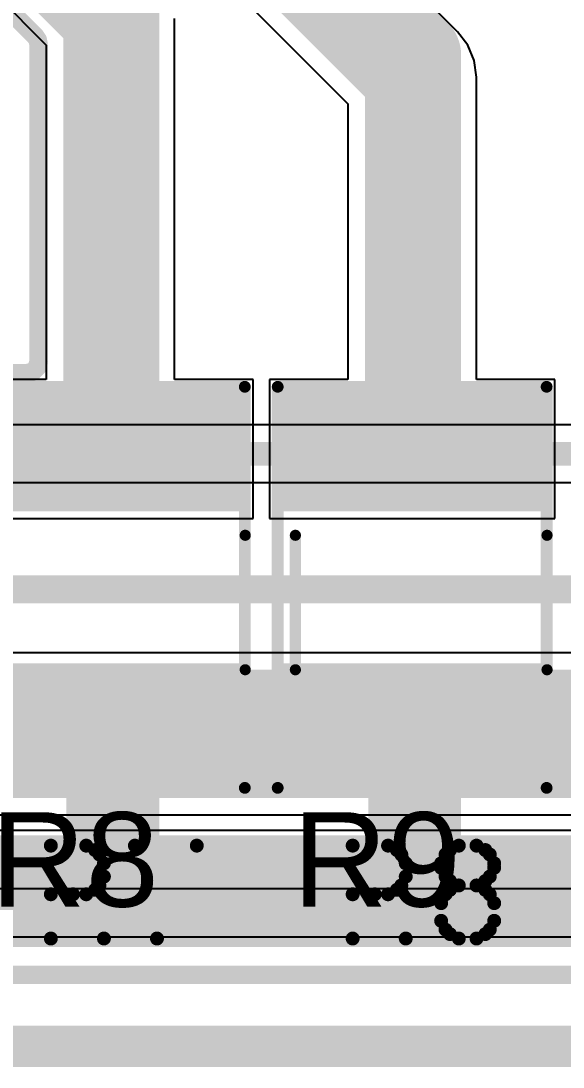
# Model space of a CAD drawing. Header units: inches. Extents: x 0 to 12.4, y -0.6 to 2.2.
# Drawn here: x 1.0546 to 1.2844, y -0.005 to 0.4384 of the extents above; entities that cross this region are included whole.
import ezdxf

# ---------------------------------------------------------------- set-up
doc = ezdxf.new("R2010")
doc.units = ezdxf.units.IN
doc.header["$MEASUREMENT"] = 0
for name, color, linetype in [('Board_Outline', 216, 'Continuous'), ('Bottom Layer', 5, 'Continuous'), ('Bottom Solder', 6, 'Continuous'), ('Dimension', 6, 'Continuous'), ('Mechanical 4', 56, 'Continuous'), ('Multi-Layer', 9, 'Continuous'), ('Pad Holes', 156, 'Continuous'), ('Top Layer', 1, 'Continuous'), ('Top Overlay', 2, 'Continuous'), ('Top Paste', 8, 'Continuous'), ('Top Solder', 216, 'Continuous')]:
    doc.layers.add(name, color=color, linetype=linetype)
doc.styles.add('Arial', font='', dxfattribs={"height": 0.2})
doc.styles.get('Arial').set_extended_font_data('Arial')

# ---------------------------------------------------------------- blocks, each defined once
blk = doc.blocks.new('R___1210_11')
at = {"layer": 'Top Layer'}
for points in [[(-0.0811, 0.05354), (-0.03622, 0.05354), (-0.03622, -0.05354), (-0.0811, -0.05354)], [(0.03622, 0.05354), (0.0811, 0.05354), (0.0811, -0.05354), (0.03622, -0.05354)]]:
    blk.add_hatch(color=1, dxfattribs=at).paths.add_polyline_path(points)
at = {"layer": 'Top Paste'}
for points in [[(-0.0811, 0.05354), (-0.03622, 0.05354), (-0.03622, -0.05354), (-0.0811, -0.05354)], [(0.03622, 0.05354), (0.0811, 0.05354), (0.0811, -0.05354), (0.03622, -0.05354)]]:
    blk.add_hatch(color=8, dxfattribs=at).paths.add_polyline_path(points)
at = {"layer": 'Top Solder'}
for points in [[(-0.0851, 0.05754), (-0.03222, 0.05754), (-0.03222, -0.05754), (-0.0851, -0.05754)], [(0.03222, 0.05754), (0.0851, 0.05754), (0.0851, -0.05754), (0.03222, -0.05754)]]:
    blk.add_hatch(color=216, dxfattribs=at).paths.add_polyline_path(points)
at = {"layer": 'Top Overlay'}
for points in [[(-0.085, -0.057, 0.005, 0.005, 0), (-0.085, 0.057, 0.005, 0.005, 0)], [(0.085, 0.057, 0.005, 0.005, 0), (-0.085, 0.057, 0.005, 0.005, 0)], [(0.085, -0.057, 0.005, 0.005, 0), (0.085, 0.057, 0.005, 0.005, 0)], [(0.085, -0.057, 0.005, 0.005, 0), (-0.085, -0.057, 0.005, 0.005, 0)]]:
    blk.add_lwpolyline(points, format="xyseb", dxfattribs=at)
for points in [[(-0.08625, 0.057, 0.0025, 0.0025, 1), (-0.08375, 0.057, 0.0025, 0.0025, 1)], [(-0.08625, 0.057, 0.0025, 0.0025, 1), (-0.08375, 0.057, 0.0025, 0.0025, 1)], [(0.08375, 0.057, 0.0025, 0.0025, 1), (0.08625, 0.057, 0.0025, 0.0025, 1)], [(0.08375, 0.057, 0.0025, 0.0025, 1), (0.08625, 0.057, 0.0025, 0.0025, 1)], [(-0.08625, -0.057, 0.0025, 0.0025, 1), (-0.08375, -0.057, 0.0025, 0.0025, 1)], [(-0.08625, -0.057, 0.0025, 0.0025, 1), (-0.08375, -0.057, 0.0025, 0.0025, 1)], [(0.08375, -0.057, 0.0025, 0.0025, 1), (0.08625, -0.057, 0.0025, 0.0025, 1)], [(0.08375, -0.057, 0.0025, 0.0025, 1), (0.08625, -0.057, 0.0025, 0.0025, 1)]]:
    blk.add_lwpolyline(points, format="xyseb", close=True, dxfattribs=at)
blk = doc.blocks.new('R___1210_12')
at = {"layer": 'Top Layer'}
for points in [[(-0.0811, 0.05354), (-0.03622, 0.05354), (-0.03622, -0.05354), (-0.0811, -0.05354)], [(0.03622, 0.05354), (0.0811, 0.05354), (0.0811, -0.05354), (0.03622, -0.05354)]]:
    blk.add_hatch(color=1, dxfattribs=at).paths.add_polyline_path(points)
at = {"layer": 'Top Paste'}
for points in [[(-0.0811, 0.05354), (-0.03622, 0.05354), (-0.03622, -0.05354), (-0.0811, -0.05354)], [(0.03622, 0.05354), (0.0811, 0.05354), (0.0811, -0.05354), (0.03622, -0.05354)]]:
    blk.add_hatch(color=8, dxfattribs=at).paths.add_polyline_path(points)
at = {"layer": 'Top Solder'}
for points in [[(-0.0851, 0.05754), (-0.03222, 0.05754), (-0.03222, -0.05754), (-0.0851, -0.05754)], [(0.03222, 0.05754), (0.0851, 0.05754), (0.0851, -0.05754), (0.03222, -0.05754)]]:
    blk.add_hatch(color=216, dxfattribs=at).paths.add_polyline_path(points)
at = {"layer": 'Top Overlay'}
for points in [[(-0.085, -0.057, 0.005, 0.005, 0), (-0.085, 0.057, 0.005, 0.005, 0)], [(0.085, 0.057, 0.005, 0.005, 0), (-0.085, 0.057, 0.005, 0.005, 0)], [(0.085, -0.057, 0.005, 0.005, 0), (0.085, 0.057, 0.005, 0.005, 0)], [(0.085, -0.057, 0.005, 0.005, 0), (-0.085, -0.057, 0.005, 0.005, 0)]]:
    blk.add_lwpolyline(points, format="xyseb", dxfattribs=at)
for points in [[(-0.08625, 0.057, 0.0025, 0.0025, 1), (-0.08375, 0.057, 0.0025, 0.0025, 1)], [(-0.08625, 0.057, 0.0025, 0.0025, 1), (-0.08375, 0.057, 0.0025, 0.0025, 1)], [(0.08375, 0.057, 0.0025, 0.0025, 1), (0.08625, 0.057, 0.0025, 0.0025, 1)], [(0.08375, 0.057, 0.0025, 0.0025, 1), (0.08625, 0.057, 0.0025, 0.0025, 1)], [(-0.08625, -0.057, 0.0025, 0.0025, 1), (-0.08375, -0.057, 0.0025, 0.0025, 1)], [(-0.08625, -0.057, 0.0025, 0.0025, 1), (-0.08375, -0.057, 0.0025, 0.0025, 1)], [(0.08375, -0.057, 0.0025, 0.0025, 1), (0.08625, -0.057, 0.0025, 0.0025, 1)], [(0.08375, -0.057, 0.0025, 0.0025, 1), (0.08625, -0.057, 0.0025, 0.0025, 1)]]:
    blk.add_lwpolyline(points, format="xyseb", close=True, dxfattribs=at)
blk = doc.blocks.new('IR333_A_46')
at = {"layer": 'Bottom Layer'}
blk.add_hatch(color=5, dxfattribs=at).paths.add_polyline_path([(-0.0815, 0.0315), (-0.0185, 0.0315), (-0.0185, -0.0315), (-0.0815, -0.0315)])
h = blk.add_hatch(color=5, dxfattribs=at)
edge = h.paths.add_edge_path()
edge.add_arc((0.05, 0), 0.0315, 0, 360)
at = {"layer": 'Bottom Solder'}
blk.add_hatch(color=6, dxfattribs=at).paths.add_polyline_path([(-0.0855, 0.0355), (-0.0145, 0.0355), (-0.0145, -0.0355), (-0.0855, -0.0355)])
h = blk.add_hatch(color=6, dxfattribs=at)
edge = h.paths.add_edge_path()
edge.add_arc((0.05, 0), 0.0355, 0, 360)
at = {"layer": 'Multi-Layer'}
blk.add_hatch(color=9, dxfattribs=at).paths.add_polyline_path([(-0.0815, 0.0315), (-0.0185, 0.0315), (-0.0185, -0.0315), (-0.0815, -0.0315)])
h = blk.add_hatch(color=9, dxfattribs=at)
edge = h.paths.add_edge_path()
edge.add_arc((0.05, 0), 0.0315, 0, 360)
at = {"layer": 'Pad Holes'}
h = blk.add_hatch(color=7, dxfattribs=at)
edge = h.paths.add_edge_path()
edge.add_arc((-0.05, 0), 0.01772, 0, 360)
h = blk.add_hatch(color=7, dxfattribs=at)
edge = h.paths.add_edge_path()
edge.add_arc((0.05, 0), 0.01772, 0, 360)
at = {"layer": 'Top Layer'}
blk.add_hatch(color=1, dxfattribs=at).paths.add_polyline_path([(-0.0815, 0.0315), (-0.0185, 0.0315), (-0.0185, -0.0315), (-0.0815, -0.0315)])
h = blk.add_hatch(color=1, dxfattribs=at)
edge = h.paths.add_edge_path()
edge.add_arc((0.05, 0), 0.0315, 0, 360)
at = {"layer": 'Top Solder'}
blk.add_hatch(color=216, dxfattribs=at).paths.add_polyline_path([(-0.0855, 0.0355), (-0.0145, 0.0355), (-0.0145, -0.0355), (-0.0855, -0.0355)])
h = blk.add_hatch(color=216, dxfattribs=at)
edge = h.paths.add_edge_path()
edge.add_arc((0.05, 0), 0.0355, 0, 360)
at = {"layer": 'Top Overlay'}
for points in [[(-0.11811, 0, 0.005, 0.005, -0.73505), (0.09707, 0.06729, 0.005, 0.005, 0)], [(0.09707, 0.06729, 0.005, 0.005, 0), (0.09707, -0.06729, 0.005, 0.005, 0)], [(0.09707, -0.06729, 0.005, 0.005, -0.73505), (-0.11811, 0, 0.005, 0.005, 0)], [(-0.05, -0.041, 0.005, 0.005, 0), (-0.05, -0.061, 0.005, 0.005, 0)], [(0.04, -0.044, 0.005, 0.005, 0), (0.06, -0.044, 0.005, 0.005, 0)], [(-0.06, -0.051, 0.005, 0.005, 0), (-0.04, -0.051, 0.005, 0.005, 0)]]:
    blk.add_lwpolyline(points, format="xyseb", dxfattribs=at)
for points in [[(0.09582, 0.06729, 0.0025, 0.0025, 1), (0.09832, 0.06729, 0.0025, 0.0025, 1)], [(0.09582, 0.06729, 0.0025, 0.0025, 1), (0.09832, 0.06729, 0.0025, 0.0025, 1)], [(-0.11936, 0, 0.0025, 0.0025, 1), (-0.11686, 0, 0.0025, 0.0025, 1)], [(-0.11936, 0, 0.0025, 0.0025, 1), (-0.11686, 0, 0.0025, 0.0025, 1)], [(-0.05125, -0.041, 0.0025, 0.0025, 1), (-0.04875, -0.041, 0.0025, 0.0025, 1)], [(0.03875, -0.044, 0.0025, 0.0025, 1), (0.04125, -0.044, 0.0025, 0.0025, 1)], [(0.05875, -0.044, 0.0025, 0.0025, 1), (0.06125, -0.044, 0.0025, 0.0025, 1)], [(-0.06125, -0.051, 0.0025, 0.0025, 1), (-0.05875, -0.051, 0.0025, 0.0025, 1)], [(-0.04125, -0.051, 0.0025, 0.0025, 1), (-0.03875, -0.051, 0.0025, 0.0025, 1)], [(-0.05125, -0.061, 0.0025, 0.0025, 1), (-0.04875, -0.061, 0.0025, 0.0025, 1)], [(0.09582, -0.06729, 0.0025, 0.0025, 1), (0.09832, -0.06729, 0.0025, 0.0025, 1)], [(0.09582, -0.06729, 0.0025, 0.0025, 1), (0.09832, -0.06729, 0.0025, 0.0025, 1)]]:
    blk.add_lwpolyline(points, format="xyseb", close=True, dxfattribs=at)

msp = doc.modelspace()

# ---------------------------------------------------------------- hatches: boundary and pattern name
at = {"layer": 'Top Layer'}
msp.add_hatch(color=1, dxfattribs=at).paths.add_polyline_path([(0.929, 0.109), (1.53356, 0.109), (1.53356, 0.16341), (0.929, 0.16341)])

# ---------------------------------------------------------------- linework, layer by layer
at = {"layer": 'Board_Outline'}
msp.add_lwpolyline([(0, 0, 0.01, 0.01, 0), (1.69291, 0, 0.01, 0.01, 0)], format="xyseb", dxfattribs=at)
at = {"layer": 'Bottom Layer'}
for p, q in [((1.58387, 0.26718), (0.78187, 0.26718)), ((0.78187, 0.24271), (1.58894, 0.24271)), ((1.51893, 0.09524), (0.727, 0.09524)), ((0.727, 0.07076), (1.524, 0.07076)), ((1.73791, 0.05), (0.71903, 0.05))]:
    msp.add_line(p, q, dxfattribs=at)
for points in [[(0.7675, 0.25494, 0.01, 0.01, 0), (1.58894, 0.25494, 0.01, 0.01, 0)], [(0.69, 0.083, 0.01, 0.01, 0), (1.524, 0.083, 0.01, 0.01, 0)]]:
    msp.add_lwpolyline(points, format="xyseb", dxfattribs=at)
at = {"layer": 'Dimension'}
for points in [[(0.93612, 0.60106, 0.03937, 0.03937, 0), (1.0936, 0.44358, 0.03937, 0.03937, 0)], [(0.92695, 0.56566, 0.00787, 0.00787, 0), (1.06065, 0.43195, 0.00787, 0.00787, 0)], [(1.18218, 0.46326, 0.03937, 0.03937, 0), (1.22155, 0.42389, 0.03937, 0.03937, 0)], [(1.0936, 0.2551, 0.03937, 0.03937, 0), (1.0936, 0.44358, 0.03937, 0.03937, 0)], [(1.22155, 0.2551, 0.03937, 0.03937, 0), (1.22155, 0.42389, 0.03937, 0.03937, 0)], [(1.06065, 0.43195, 0.00787, 0.00787, 0), (1.06171, 0.43037, 0.00787, 0.00787, 0)], [(1.06171, 0.43037, 0.00787, 0.00787, 0), (1.06208, 0.4285, 0.00787, 0.00787, 0)], [(1.06208, 0.29395, 0.00787, 0.00787, 0), (1.06208, 0.4285, 0.00787, 0.00787, 0)], [(1.06143, 0.29151, 0.00787, 0.00787, 0), (1.06208, 0.29395, 0.00787, 0.00787, 0)], [(1.04958, 0.28907, 0.00787, 0.00787, 0), (1.0572, 0.28907, 0.00787, 0.00787, 0)], [(1.0572, 0.28907, 0.00787, 0.00787, 0), (1.05964, 0.28973, 0.00787, 0.00787, 0)], [(1.05964, 0.28973, 0.00787, 0.00787, 0), (1.06143, 0.29151, 0.00787, 0.00787, 0)], [(1.03454, 0.19752, 0.01181, 0.01181, 0), (1.52667, 0.19752, 0.01181, 0.01181, 0)], [(1.0936, 0.06956, 0.03937, 0.03937, 0), (1.0936, 0.13994, 0.03937, 0.03937, 0)], [(1.22155, 0.07941, 0.03937, 0.03937, 0), (1.22155, 0.13994, 0.03937, 0.03937, 0)], [(1.22155, 0.07941, 0.03937, 0.03937, 0), (1.23139, 0.06956, 0.03937, 0.03937, 0)], [(1.0247, 0.06956, 0.04724, 0.04724, 0), (1.0936, 0.06956, 0.04724, 0.04724, 0)], [(1.0936, 0.06956, 0.04724, 0.04724, 0), (1.23139, 0.06956, 0.04724, 0.04724, 0)], [(1.23139, 0.06956, 0.04724, 0.04724, 0), (1.35934, 0.06956, 0.04724, 0.04724, 0)], [(1.02787, 0.03411, 0.00787, 0.00787, 0), (1.4595, 0.03411, 0.00787, 0.00787, 0)], [(0.04862, 0.00856, 0.00787, 0.00787, 0), (1.69524, 0.00856, 0.00787, 0.00787, 0)]]:
    msp.add_lwpolyline(points, format="xyseb", dxfattribs=at)
for points in [[(1.08375, 0.44358, 0.01969, 0.01969, 1), (1.10344, 0.44358, 0.01969, 0.01969, 1)], [(1.08375, 0.44358, 0.01969, 0.01969, 1), (1.10344, 0.44358, 0.01969, 0.01969, 1)], [(1.21171, 0.42389, 0.01969, 0.01969, 1), (1.23139, 0.42389, 0.01969, 0.01969, 1)], [(1.21171, 0.42389, 0.01969, 0.01969, 1), (1.23139, 0.42389, 0.01969, 0.01969, 1)], [(1.05868, 0.43195, 0.00394, 0.00394, 1), (1.06262, 0.43195, 0.00394, 0.00394, 1)], [(1.05868, 0.43195, 0.00394, 0.00394, 1), (1.06262, 0.43195, 0.00394, 0.00394, 1)], [(1.05974, 0.43037, 0.00394, 0.00394, 1), (1.06368, 0.43037, 0.00394, 0.00394, 1)], [(1.05974, 0.43037, 0.00394, 0.00394, 1), (1.06368, 0.43037, 0.00394, 0.00394, 1)], [(1.06011, 0.4285, 0.00394, 0.00394, 1), (1.06405, 0.4285, 0.00394, 0.00394, 1)], [(1.06011, 0.4285, 0.00394, 0.00394, 1), (1.06405, 0.4285, 0.00394, 0.00394, 1)], [(1.06011, 0.29395, 0.00394, 0.00394, 1), (1.06405, 0.29395, 0.00394, 0.00394, 1)], [(1.06011, 0.29395, 0.00394, 0.00394, 1), (1.06405, 0.29395, 0.00394, 0.00394, 1)], [(1.05523, 0.28907, 0.00394, 0.00394, 1), (1.05917, 0.28907, 0.00394, 0.00394, 1)], [(1.05523, 0.28907, 0.00394, 0.00394, 1), (1.05917, 0.28907, 0.00394, 0.00394, 1)], [(1.05767, 0.28973, 0.00394, 0.00394, 1), (1.06161, 0.28973, 0.00394, 0.00394, 1)], [(1.05767, 0.28973, 0.00394, 0.00394, 1), (1.06161, 0.28973, 0.00394, 0.00394, 1)], [(1.05946, 0.29151, 0.00394, 0.00394, 1), (1.0634, 0.29151, 0.00394, 0.00394, 1)], [(1.05946, 0.29151, 0.00394, 0.00394, 1), (1.0634, 0.29151, 0.00394, 0.00394, 1)], [(1.08375, 0.2551, 0.01969, 0.01969, 1), (1.10344, 0.2551, 0.01969, 0.01969, 1)], [(1.21171, 0.2551, 0.01969, 0.01969, 1), (1.23139, 0.2551, 0.01969, 0.01969, 1)], [(1.08375, 0.13994, 0.01969, 0.01969, 1), (1.10344, 0.13994, 0.01969, 0.01969, 1)], [(1.21171, 0.13994, 0.01969, 0.01969, 1), (1.23139, 0.13994, 0.01969, 0.01969, 1)], [(1.21171, 0.07941, 0.01969, 0.01969, 1), (1.23139, 0.07941, 0.01969, 0.01969, 1)], [(1.21171, 0.07941, 0.01969, 0.01969, 1), (1.23139, 0.07941, 0.01969, 0.01969, 1)], [(1.08179, 0.06956, 0.02362, 0.02362, 1), (1.10541, 0.06956, 0.02362, 0.02362, 1)], [(1.08179, 0.06956, 0.02362, 0.02362, 1), (1.10541, 0.06956, 0.02362, 0.02362, 1)], [(1.21958, 0.06956, 0.02362, 0.02362, 1), (1.2432, 0.06956, 0.02362, 0.02362, 1)], [(1.21958, 0.06956, 0.02362, 0.02362, 1), (1.2432, 0.06956, 0.02362, 0.02362, 1)], [(1.08375, 0.06956, 0.01969, 0.01969, 1), (1.10344, 0.06956, 0.01969, 0.01969, 1)], [(1.22155, 0.06956, 0.01969, 0.01969, 1), (1.24123, 0.06956, 0.01969, 0.01969, 1)]]:
    msp.add_lwpolyline(points, format="xyseb", close=True, dxfattribs=at)
at = {"layer": 'Mechanical 4'}
for points in [[(1.1497, 0.16341, 0.00472, 0.00472, 0), (1.1497, 0.2204, 0.00472, 0.00472, 0)], [(1.17096, 0.16341, 0.00472, 0.00472, 0), (1.17096, 0.2204, 0.00472, 0.00472, 0)], [(1.27765, 0.16341, 0.00472, 0.00472, 0), (1.27765, 0.2204, 0.00472, 0.00472, 0)], [(1.0673, 0.08886, 0.00591, 0.00591, 0), (1.08229, 0.08886, 0.00591, 0.00591, 0)], [(1.0673, 0.04949, 0.00591, 0.00591, 0), (1.0673, 0.08886, 0.00591, 0.00591, 0)], [(1.08229, 0.08886, 0.00591, 0.00591, 0), (1.08604, 0.08698, 0.00591, 0.00591, 0)], [(1.08604, 0.08698, 0.00591, 0.00591, 0), (1.08792, 0.08511, 0.00591, 0.00591, 0)], [(1.10292, 0.08886, 0.00591, 0.00591, 0), (1.12916, 0.08886, 0.00591, 0.00591, 0)], [(1.11229, 0.04949, 0.00591, 0.00591, 0), (1.12916, 0.08886, 0.00591, 0.00591, 0)], [(1.19525, 0.08886, 0.00591, 0.00591, 0), (1.21025, 0.08886, 0.00591, 0.00591, 0)], [(1.19525, 0.04949, 0.00591, 0.00591, 0), (1.19525, 0.08886, 0.00591, 0.00591, 0)], [(1.21025, 0.08886, 0.00591, 0.00591, 0), (1.214, 0.08698, 0.00591, 0.00591, 0)], [(1.214, 0.08698, 0.00591, 0.00591, 0), (1.21587, 0.08511, 0.00591, 0.00591, 0)], [(1.23462, 0.08511, 0.00591, 0.00591, 0), (1.23649, 0.08698, 0.00591, 0.00591, 0)], [(1.23649, 0.08698, 0.00591, 0.00591, 0), (1.24024, 0.08886, 0.00591, 0.00591, 0)], [(1.24024, 0.08886, 0.00591, 0.00591, 0), (1.24774, 0.08886, 0.00591, 0.00591, 0)], [(1.24774, 0.08886, 0.00591, 0.00591, 0), (1.25149, 0.08698, 0.00591, 0.00591, 0)], [(1.25149, 0.08698, 0.00591, 0.00591, 0), (1.25337, 0.08511, 0.00591, 0.00591, 0)], [(1.08792, 0.08511, 0.00591, 0.00591, 0), (1.08979, 0.08136, 0.00591, 0.00591, 0)], [(1.08979, 0.07574, 0.00591, 0.00591, 0), (1.08979, 0.08136, 0.00591, 0.00591, 0)], [(1.21587, 0.08511, 0.00591, 0.00591, 0), (1.21775, 0.08136, 0.00591, 0.00591, 0)], [(1.21775, 0.07574, 0.00591, 0.00591, 0), (1.21775, 0.08136, 0.00591, 0.00591, 0)], [(1.23274, 0.08136, 0.00591, 0.00591, 0), (1.23462, 0.08511, 0.00591, 0.00591, 0)], [(1.23274, 0.07949, 0.00591, 0.00591, 0), (1.23274, 0.08136, 0.00591, 0.00591, 0)], [(1.25337, 0.08511, 0.00591, 0.00591, 0), (1.25524, 0.08136, 0.00591, 0.00591, 0)], [(1.25524, 0.07949, 0.00591, 0.00591, 0), (1.25524, 0.08136, 0.00591, 0.00591, 0)], [(1.23274, 0.07949, 0.00591, 0.00591, 0), (1.23462, 0.07574, 0.00591, 0.00591, 0)], [(1.25337, 0.07574, 0.00591, 0.00591, 0), (1.25524, 0.07949, 0.00591, 0.00591, 0)], [(1.08792, 0.07199, 0.00591, 0.00591, 0), (1.08979, 0.07574, 0.00591, 0.00591, 0)], [(1.21587, 0.07199, 0.00591, 0.00591, 0), (1.21775, 0.07574, 0.00591, 0.00591, 0)], [(1.23462, 0.07574, 0.00591, 0.00591, 0), (1.23649, 0.07386, 0.00591, 0.00591, 0)], [(1.23649, 0.07386, 0.00591, 0.00591, 0), (1.24024, 0.07199, 0.00591, 0.00591, 0)], [(1.24774, 0.07199, 0.00591, 0.00591, 0), (1.25149, 0.07386, 0.00591, 0.00591, 0)], [(1.25149, 0.07386, 0.00591, 0.00591, 0), (1.25337, 0.07574, 0.00591, 0.00591, 0)], [(1.0673, 0.06824, 0.00591, 0.00591, 0), (1.08229, 0.06824, 0.00591, 0.00591, 0)], [(1.07667, 0.06824, 0.00591, 0.00591, 0), (1.08979, 0.04949, 0.00591, 0.00591, 0)], [(1.08229, 0.06824, 0.00591, 0.00591, 0), (1.08604, 0.07011, 0.00591, 0.00591, 0)], [(1.08604, 0.07011, 0.00591, 0.00591, 0), (1.08792, 0.07199, 0.00591, 0.00591, 0)], [(1.19525, 0.06824, 0.00591, 0.00591, 0), (1.21025, 0.06824, 0.00591, 0.00591, 0)], [(1.20462, 0.06824, 0.00591, 0.00591, 0), (1.21775, 0.04949, 0.00591, 0.00591, 0)], [(1.21025, 0.06824, 0.00591, 0.00591, 0), (1.214, 0.07011, 0.00591, 0.00591, 0)], [(1.214, 0.07011, 0.00591, 0.00591, 0), (1.21587, 0.07199, 0.00591, 0.00591, 0)], [(1.23274, 0.06449, 0.00591, 0.00591, 0), (1.23462, 0.06824, 0.00591, 0.00591, 0)], [(1.23462, 0.06824, 0.00591, 0.00591, 0), (1.23649, 0.07011, 0.00591, 0.00591, 0)], [(1.23649, 0.07011, 0.00591, 0.00591, 0), (1.24024, 0.07199, 0.00591, 0.00591, 0)], [(1.24024, 0.07199, 0.00591, 0.00591, 0), (1.24774, 0.07199, 0.00591, 0.00591, 0)], [(1.24774, 0.07199, 0.00591, 0.00591, 0), (1.25149, 0.07011, 0.00591, 0.00591, 0)], [(1.25149, 0.07011, 0.00591, 0.00591, 0), (1.25337, 0.06824, 0.00591, 0.00591, 0)], [(1.25337, 0.06824, 0.00591, 0.00591, 0), (1.25524, 0.06449, 0.00591, 0.00591, 0)], [(1.23274, 0.05699, 0.00591, 0.00591, 0), (1.23274, 0.06449, 0.00591, 0.00591, 0)], [(1.25524, 0.05699, 0.00591, 0.00591, 0), (1.25524, 0.06449, 0.00591, 0.00591, 0)], [(1.23274, 0.05699, 0.00591, 0.00591, 0), (1.23462, 0.05324, 0.00591, 0.00591, 0)], [(1.25337, 0.05324, 0.00591, 0.00591, 0), (1.25524, 0.05699, 0.00591, 0.00591, 0)], [(1.23462, 0.05324, 0.00591, 0.00591, 0), (1.23649, 0.05136, 0.00591, 0.00591, 0)], [(1.23649, 0.05136, 0.00591, 0.00591, 0), (1.24024, 0.04949, 0.00591, 0.00591, 0)], [(1.24774, 0.04949, 0.00591, 0.00591, 0), (1.25149, 0.05136, 0.00591, 0.00591, 0)], [(1.25149, 0.05136, 0.00591, 0.00591, 0), (1.25337, 0.05324, 0.00591, 0.00591, 0)], [(1.24024, 0.04949, 0.00591, 0.00591, 0), (1.24774, 0.04949, 0.00591, 0.00591, 0)]]:
    msp.add_lwpolyline(points, format="xyseb", dxfattribs=at)
for points in [[(1.14852, 0.2204, 0.00236, 0.00236, 1), (1.15088, 0.2204, 0.00236, 0.00236, 1)], [(1.16978, 0.2204, 0.00236, 0.00236, 1), (1.17214, 0.2204, 0.00236, 0.00236, 1)], [(1.27647, 0.2204, 0.00236, 0.00236, 1), (1.27883, 0.2204, 0.00236, 0.00236, 1)], [(1.14852, 0.16341, 0.00236, 0.00236, 1), (1.15088, 0.16341, 0.00236, 0.00236, 1)], [(1.16978, 0.16341, 0.00236, 0.00236, 1), (1.17214, 0.16341, 0.00236, 0.00236, 1)], [(1.27647, 0.16341, 0.00236, 0.00236, 1), (1.27883, 0.16341, 0.00236, 0.00236, 1)], [(1.06582, 0.08886, 0.00295, 0.00295, 1), (1.06877, 0.08886, 0.00295, 0.00295, 1)], [(1.06582, 0.08886, 0.00295, 0.00295, 1), (1.06877, 0.08886, 0.00295, 0.00295, 1)], [(1.08082, 0.08886, 0.00295, 0.00295, 1), (1.08377, 0.08886, 0.00295, 0.00295, 1)], [(1.08082, 0.08886, 0.00295, 0.00295, 1), (1.08377, 0.08886, 0.00295, 0.00295, 1)], [(1.08457, 0.08698, 0.00295, 0.00295, 1), (1.08752, 0.08698, 0.00295, 0.00295, 1)], [(1.08457, 0.08698, 0.00295, 0.00295, 1), (1.08752, 0.08698, 0.00295, 0.00295, 1)], [(1.10144, 0.08886, 0.00295, 0.00295, 1), (1.10439, 0.08886, 0.00295, 0.00295, 1)], [(1.12769, 0.08886, 0.00295, 0.00295, 1), (1.13064, 0.08886, 0.00295, 0.00295, 1)], [(1.12769, 0.08886, 0.00295, 0.00295, 1), (1.13064, 0.08886, 0.00295, 0.00295, 1)], [(1.19377, 0.08886, 0.00295, 0.00295, 1), (1.19672, 0.08886, 0.00295, 0.00295, 1)], [(1.19377, 0.08886, 0.00295, 0.00295, 1), (1.19672, 0.08886, 0.00295, 0.00295, 1)], [(1.20877, 0.08886, 0.00295, 0.00295, 1), (1.21172, 0.08886, 0.00295, 0.00295, 1)], [(1.20877, 0.08886, 0.00295, 0.00295, 1), (1.21172, 0.08886, 0.00295, 0.00295, 1)], [(1.21252, 0.08698, 0.00295, 0.00295, 1), (1.21547, 0.08698, 0.00295, 0.00295, 1)], [(1.21252, 0.08698, 0.00295, 0.00295, 1), (1.21547, 0.08698, 0.00295, 0.00295, 1)], [(1.23502, 0.08698, 0.00295, 0.00295, 1), (1.23797, 0.08698, 0.00295, 0.00295, 1)], [(1.23502, 0.08698, 0.00295, 0.00295, 1), (1.23797, 0.08698, 0.00295, 0.00295, 1)], [(1.23877, 0.08886, 0.00295, 0.00295, 1), (1.24172, 0.08886, 0.00295, 0.00295, 1)], [(1.23877, 0.08886, 0.00295, 0.00295, 1), (1.24172, 0.08886, 0.00295, 0.00295, 1)], [(1.24627, 0.08886, 0.00295, 0.00295, 1), (1.24922, 0.08886, 0.00295, 0.00295, 1)], [(1.24627, 0.08886, 0.00295, 0.00295, 1), (1.24922, 0.08886, 0.00295, 0.00295, 1)], [(1.25001, 0.08698, 0.00295, 0.00295, 1), (1.25297, 0.08698, 0.00295, 0.00295, 1)], [(1.25001, 0.08698, 0.00295, 0.00295, 1), (1.25297, 0.08698, 0.00295, 0.00295, 1)], [(1.08644, 0.08511, 0.00295, 0.00295, 1), (1.08939, 0.08511, 0.00295, 0.00295, 1)], [(1.08644, 0.08511, 0.00295, 0.00295, 1), (1.08939, 0.08511, 0.00295, 0.00295, 1)], [(1.08832, 0.08136, 0.00295, 0.00295, 1), (1.09127, 0.08136, 0.00295, 0.00295, 1)], [(1.08832, 0.08136, 0.00295, 0.00295, 1), (1.09127, 0.08136, 0.00295, 0.00295, 1)], [(1.21439, 0.08511, 0.00295, 0.00295, 1), (1.21735, 0.08511, 0.00295, 0.00295, 1)], [(1.21439, 0.08511, 0.00295, 0.00295, 1), (1.21735, 0.08511, 0.00295, 0.00295, 1)], [(1.21627, 0.08136, 0.00295, 0.00295, 1), (1.21922, 0.08136, 0.00295, 0.00295, 1)], [(1.21627, 0.08136, 0.00295, 0.00295, 1), (1.21922, 0.08136, 0.00295, 0.00295, 1)], [(1.23127, 0.08136, 0.00295, 0.00295, 1), (1.23422, 0.08136, 0.00295, 0.00295, 1)], [(1.23127, 0.08136, 0.00295, 0.00295, 1), (1.23422, 0.08136, 0.00295, 0.00295, 1)], [(1.23314, 0.08511, 0.00295, 0.00295, 1), (1.23609, 0.08511, 0.00295, 0.00295, 1)], [(1.23314, 0.08511, 0.00295, 0.00295, 1), (1.23609, 0.08511, 0.00295, 0.00295, 1)], [(1.25189, 0.08511, 0.00295, 0.00295, 1), (1.25484, 0.08511, 0.00295, 0.00295, 1)], [(1.25189, 0.08511, 0.00295, 0.00295, 1), (1.25484, 0.08511, 0.00295, 0.00295, 1)], [(1.25376, 0.08136, 0.00295, 0.00295, 1), (1.25672, 0.08136, 0.00295, 0.00295, 1)], [(1.25376, 0.08136, 0.00295, 0.00295, 1), (1.25672, 0.08136, 0.00295, 0.00295, 1)], [(1.23127, 0.07949, 0.00295, 0.00295, 1), (1.23422, 0.07949, 0.00295, 0.00295, 1)], [(1.23127, 0.07949, 0.00295, 0.00295, 1), (1.23422, 0.07949, 0.00295, 0.00295, 1)], [(1.25376, 0.07949, 0.00295, 0.00295, 1), (1.25672, 0.07949, 0.00295, 0.00295, 1)], [(1.25376, 0.07949, 0.00295, 0.00295, 1), (1.25672, 0.07949, 0.00295, 0.00295, 1)], [(1.08832, 0.07574, 0.00295, 0.00295, 1), (1.09127, 0.07574, 0.00295, 0.00295, 1)], [(1.08832, 0.07574, 0.00295, 0.00295, 1), (1.09127, 0.07574, 0.00295, 0.00295, 1)], [(1.21627, 0.07574, 0.00295, 0.00295, 1), (1.21922, 0.07574, 0.00295, 0.00295, 1)], [(1.21627, 0.07574, 0.00295, 0.00295, 1), (1.21922, 0.07574, 0.00295, 0.00295, 1)], [(1.23314, 0.07574, 0.00295, 0.00295, 1), (1.23609, 0.07574, 0.00295, 0.00295, 1)], [(1.23314, 0.07574, 0.00295, 0.00295, 1), (1.23609, 0.07574, 0.00295, 0.00295, 1)], [(1.23502, 0.07386, 0.00295, 0.00295, 1), (1.23797, 0.07386, 0.00295, 0.00295, 1)], [(1.23502, 0.07386, 0.00295, 0.00295, 1), (1.23797, 0.07386, 0.00295, 0.00295, 1)], [(1.25001, 0.07386, 0.00295, 0.00295, 1), (1.25297, 0.07386, 0.00295, 0.00295, 1)], [(1.25001, 0.07386, 0.00295, 0.00295, 1), (1.25297, 0.07386, 0.00295, 0.00295, 1)], [(1.25189, 0.07574, 0.00295, 0.00295, 1), (1.25484, 0.07574, 0.00295, 0.00295, 1)], [(1.25189, 0.07574, 0.00295, 0.00295, 1), (1.25484, 0.07574, 0.00295, 0.00295, 1)], [(1.06582, 0.06824, 0.00295, 0.00295, 1), (1.06877, 0.06824, 0.00295, 0.00295, 1)], [(1.07519, 0.06824, 0.00295, 0.00295, 1), (1.07815, 0.06824, 0.00295, 0.00295, 1)], [(1.08082, 0.06824, 0.00295, 0.00295, 1), (1.08377, 0.06824, 0.00295, 0.00295, 1)], [(1.08082, 0.06824, 0.00295, 0.00295, 1), (1.08377, 0.06824, 0.00295, 0.00295, 1)], [(1.08457, 0.07011, 0.00295, 0.00295, 1), (1.08752, 0.07011, 0.00295, 0.00295, 1)], [(1.08457, 0.07011, 0.00295, 0.00295, 1), (1.08752, 0.07011, 0.00295, 0.00295, 1)], [(1.08644, 0.07199, 0.00295, 0.00295, 1), (1.08939, 0.07199, 0.00295, 0.00295, 1)], [(1.08644, 0.07199, 0.00295, 0.00295, 1), (1.08939, 0.07199, 0.00295, 0.00295, 1)], [(1.19377, 0.06824, 0.00295, 0.00295, 1), (1.19672, 0.06824, 0.00295, 0.00295, 1)], [(1.20315, 0.06824, 0.00295, 0.00295, 1), (1.2061, 0.06824, 0.00295, 0.00295, 1)], [(1.20877, 0.06824, 0.00295, 0.00295, 1), (1.21172, 0.06824, 0.00295, 0.00295, 1)], [(1.20877, 0.06824, 0.00295, 0.00295, 1), (1.21172, 0.06824, 0.00295, 0.00295, 1)], [(1.21252, 0.07011, 0.00295, 0.00295, 1), (1.21547, 0.07011, 0.00295, 0.00295, 1)], [(1.21252, 0.07011, 0.00295, 0.00295, 1), (1.21547, 0.07011, 0.00295, 0.00295, 1)], [(1.21439, 0.07199, 0.00295, 0.00295, 1), (1.21735, 0.07199, 0.00295, 0.00295, 1)], [(1.21439, 0.07199, 0.00295, 0.00295, 1), (1.21735, 0.07199, 0.00295, 0.00295, 1)], [(1.23314, 0.06824, 0.00295, 0.00295, 1), (1.23609, 0.06824, 0.00295, 0.00295, 1)], [(1.23314, 0.06824, 0.00295, 0.00295, 1), (1.23609, 0.06824, 0.00295, 0.00295, 1)], [(1.23502, 0.07011, 0.00295, 0.00295, 1), (1.23797, 0.07011, 0.00295, 0.00295, 1)], [(1.23502, 0.07011, 0.00295, 0.00295, 1), (1.23797, 0.07011, 0.00295, 0.00295, 1)], [(1.23877, 0.07199, 0.00295, 0.00295, 1), (1.24172, 0.07199, 0.00295, 0.00295, 1)], [(1.23877, 0.07199, 0.00295, 0.00295, 1), (1.24172, 0.07199, 0.00295, 0.00295, 1)], [(1.23877, 0.07199, 0.00295, 0.00295, 1), (1.24172, 0.07199, 0.00295, 0.00295, 1)], [(1.24627, 0.07199, 0.00295, 0.00295, 1), (1.24922, 0.07199, 0.00295, 0.00295, 1)], [(1.24627, 0.07199, 0.00295, 0.00295, 1), (1.24922, 0.07199, 0.00295, 0.00295, 1)], [(1.24627, 0.07199, 0.00295, 0.00295, 1), (1.24922, 0.07199, 0.00295, 0.00295, 1)], [(1.25001, 0.07011, 0.00295, 0.00295, 1), (1.25297, 0.07011, 0.00295, 0.00295, 1)], [(1.25001, 0.07011, 0.00295, 0.00295, 1), (1.25297, 0.07011, 0.00295, 0.00295, 1)], [(1.25189, 0.06824, 0.00295, 0.00295, 1), (1.25484, 0.06824, 0.00295, 0.00295, 1)], [(1.25189, 0.06824, 0.00295, 0.00295, 1), (1.25484, 0.06824, 0.00295, 0.00295, 1)], [(1.23127, 0.06449, 0.00295, 0.00295, 1), (1.23422, 0.06449, 0.00295, 0.00295, 1)], [(1.23127, 0.06449, 0.00295, 0.00295, 1), (1.23422, 0.06449, 0.00295, 0.00295, 1)], [(1.25376, 0.06449, 0.00295, 0.00295, 1), (1.25672, 0.06449, 0.00295, 0.00295, 1)], [(1.25376, 0.06449, 0.00295, 0.00295, 1), (1.25672, 0.06449, 0.00295, 0.00295, 1)], [(1.23127, 0.05699, 0.00295, 0.00295, 1), (1.23422, 0.05699, 0.00295, 0.00295, 1)], [(1.23127, 0.05699, 0.00295, 0.00295, 1), (1.23422, 0.05699, 0.00295, 0.00295, 1)], [(1.25376, 0.05699, 0.00295, 0.00295, 1), (1.25672, 0.05699, 0.00295, 0.00295, 1)], [(1.25376, 0.05699, 0.00295, 0.00295, 1), (1.25672, 0.05699, 0.00295, 0.00295, 1)], [(1.23314, 0.05324, 0.00295, 0.00295, 1), (1.23609, 0.05324, 0.00295, 0.00295, 1)], [(1.23314, 0.05324, 0.00295, 0.00295, 1), (1.23609, 0.05324, 0.00295, 0.00295, 1)], [(1.23502, 0.05136, 0.00295, 0.00295, 1), (1.23797, 0.05136, 0.00295, 0.00295, 1)], [(1.23502, 0.05136, 0.00295, 0.00295, 1), (1.23797, 0.05136, 0.00295, 0.00295, 1)], [(1.25001, 0.05136, 0.00295, 0.00295, 1), (1.25297, 0.05136, 0.00295, 0.00295, 1)], [(1.25001, 0.05136, 0.00295, 0.00295, 1), (1.25297, 0.05136, 0.00295, 0.00295, 1)], [(1.25189, 0.05324, 0.00295, 0.00295, 1), (1.25484, 0.05324, 0.00295, 0.00295, 1)], [(1.25189, 0.05324, 0.00295, 0.00295, 1), (1.25484, 0.05324, 0.00295, 0.00295, 1)], [(1.06582, 0.04949, 0.00295, 0.00295, 1), (1.06877, 0.04949, 0.00295, 0.00295, 1)], [(1.08832, 0.04949, 0.00295, 0.00295, 1), (1.09127, 0.04949, 0.00295, 0.00295, 1)], [(1.11081, 0.04949, 0.00295, 0.00295, 1), (1.11377, 0.04949, 0.00295, 0.00295, 1)], [(1.19377, 0.04949, 0.00295, 0.00295, 1), (1.19672, 0.04949, 0.00295, 0.00295, 1)], [(1.21627, 0.04949, 0.00295, 0.00295, 1), (1.21922, 0.04949, 0.00295, 0.00295, 1)], [(1.23877, 0.04949, 0.00295, 0.00295, 1), (1.24172, 0.04949, 0.00295, 0.00295, 1)], [(1.23877, 0.04949, 0.00295, 0.00295, 1), (1.24172, 0.04949, 0.00295, 0.00295, 1)], [(1.24627, 0.04949, 0.00295, 0.00295, 1), (1.24922, 0.04949, 0.00295, 0.00295, 1)], [(1.24627, 0.04949, 0.00295, 0.00295, 1), (1.24922, 0.04949, 0.00295, 0.00295, 1)]]:
    msp.add_lwpolyline(points, format="xyseb", close=True, dxfattribs=at)
at = {"layer": 'Top Layer'}
for p, q in [((0.91189, 0.5816), (1.06529, 0.4282)), ((1.23973, 0.43378), (1.14324, 0.53027)), ((1.09675, 0.49974), (1.19324, 0.40325)), ((1.11975, 0.28644), (1.11975, 0.43948)), ((1.24406, 0.42814), (1.23973, 0.43378)), ((1.06529, 0.4282), (1.06529, 0.28644)), ((1.24678, 0.42158), (1.24406, 0.42814)), ((1.24771, 0.41453), (1.24678, 0.42158)), ((1.24771, 0.28644), (1.24771, 0.41453)), ((1.19324, 0.40325), (1.19324, 0.28644)), ((1.06529, 0.28644), (1.03198, 0.28644)), ((1.15306, 0.28644), (1.11975, 0.28644)), ((1.15306, 0.22756), (1.15306, 0.28644)), ((1.19324, 0.28644), (1.15993, 0.28644)), ((1.15993, 0.28644), (1.15993, 0.22756)), ((1.28102, 0.28644), (1.24771, 0.28644)), ((1.28102, 0.22756), (1.28102, 0.28644)), ((1.03198, 0.22756), (1.15306, 0.22756)), ((1.15993, 0.22756), (1.28102, 0.22756)), ((1.53356, 0.17055), (0.97114, 0.17055)), ((0.926, 0.10186), (1.53356, 0.10186)), ((1.73791, 0.05), (0.05, 0.05))]:
    msp.add_line(p, q, dxfattribs=at)
for points in [[(0.84557, 0.68643, 0.04, 0.04, 0), (1.09252, 0.43948, 0.04, 0.04, 0)], [(1.11601, 0.51899, 0.04, 0.04, 0), (1.22047, 0.41453, 0.04, 0.04, 0)], [(1.09252, 0.257, 0.04, 0.04, 0), (1.09252, 0.43948, 0.04, 0.04, 0)], [(1.22047, 0.257, 0.04, 0.04, 0), (1.22047, 0.41453, 0.04, 0.04, 0)]]:
    msp.add_lwpolyline(points, format="xyseb", dxfattribs=at)
for points in [[(1.08252, 0.43948, 0.02, 0.02, 1), (1.10252, 0.43948, 0.02, 0.02, 1)], [(1.08252, 0.43948, 0.02, 0.02, 1), (1.10252, 0.43948, 0.02, 0.02, 1)], [(1.21047, 0.41453, 0.02, 0.02, 1), (1.23047, 0.41453, 0.02, 0.02, 1)], [(1.21047, 0.41453, 0.02, 0.02, 1), (1.23047, 0.41453, 0.02, 0.02, 1)], [(1.08252, 0.257, 0.02, 0.02, 1), (1.10252, 0.257, 0.02, 0.02, 1)], [(1.21047, 0.257, 0.02, 0.02, 1), (1.23047, 0.257, 0.02, 0.02, 1)]]:
    msp.add_lwpolyline(points, format="xyseb", close=True, dxfattribs=at)

# ---------------------------------------------------------------- block references
for name, p, rotation in [('IR333_A_46', (1.30868, 0.57487), 25), ('R___1210_12', (1.09252, 0.19834), 270), ('R___1210_11', (1.22047, 0.19834), 270)]:
    msp.add_blockref(name, p, dxfattribs=dict(rotation=rotation))

# ---------------------------------------------------------------- texts
at = {"layer": 'Top Overlay', "style": 'Arial'}
msp.add_text('LED7', height=0.04, rotation=150, dxfattribs=at).set_placement((1.07214, 0.46898))
for s, p in [('R8', (1.04168, 0.06301)), ('R9', (1.16968, 0.06301))]:
    msp.add_text(s, height=0.04, dxfattribs=at).set_placement(p)

doc.saveas('drawing.dxf')
